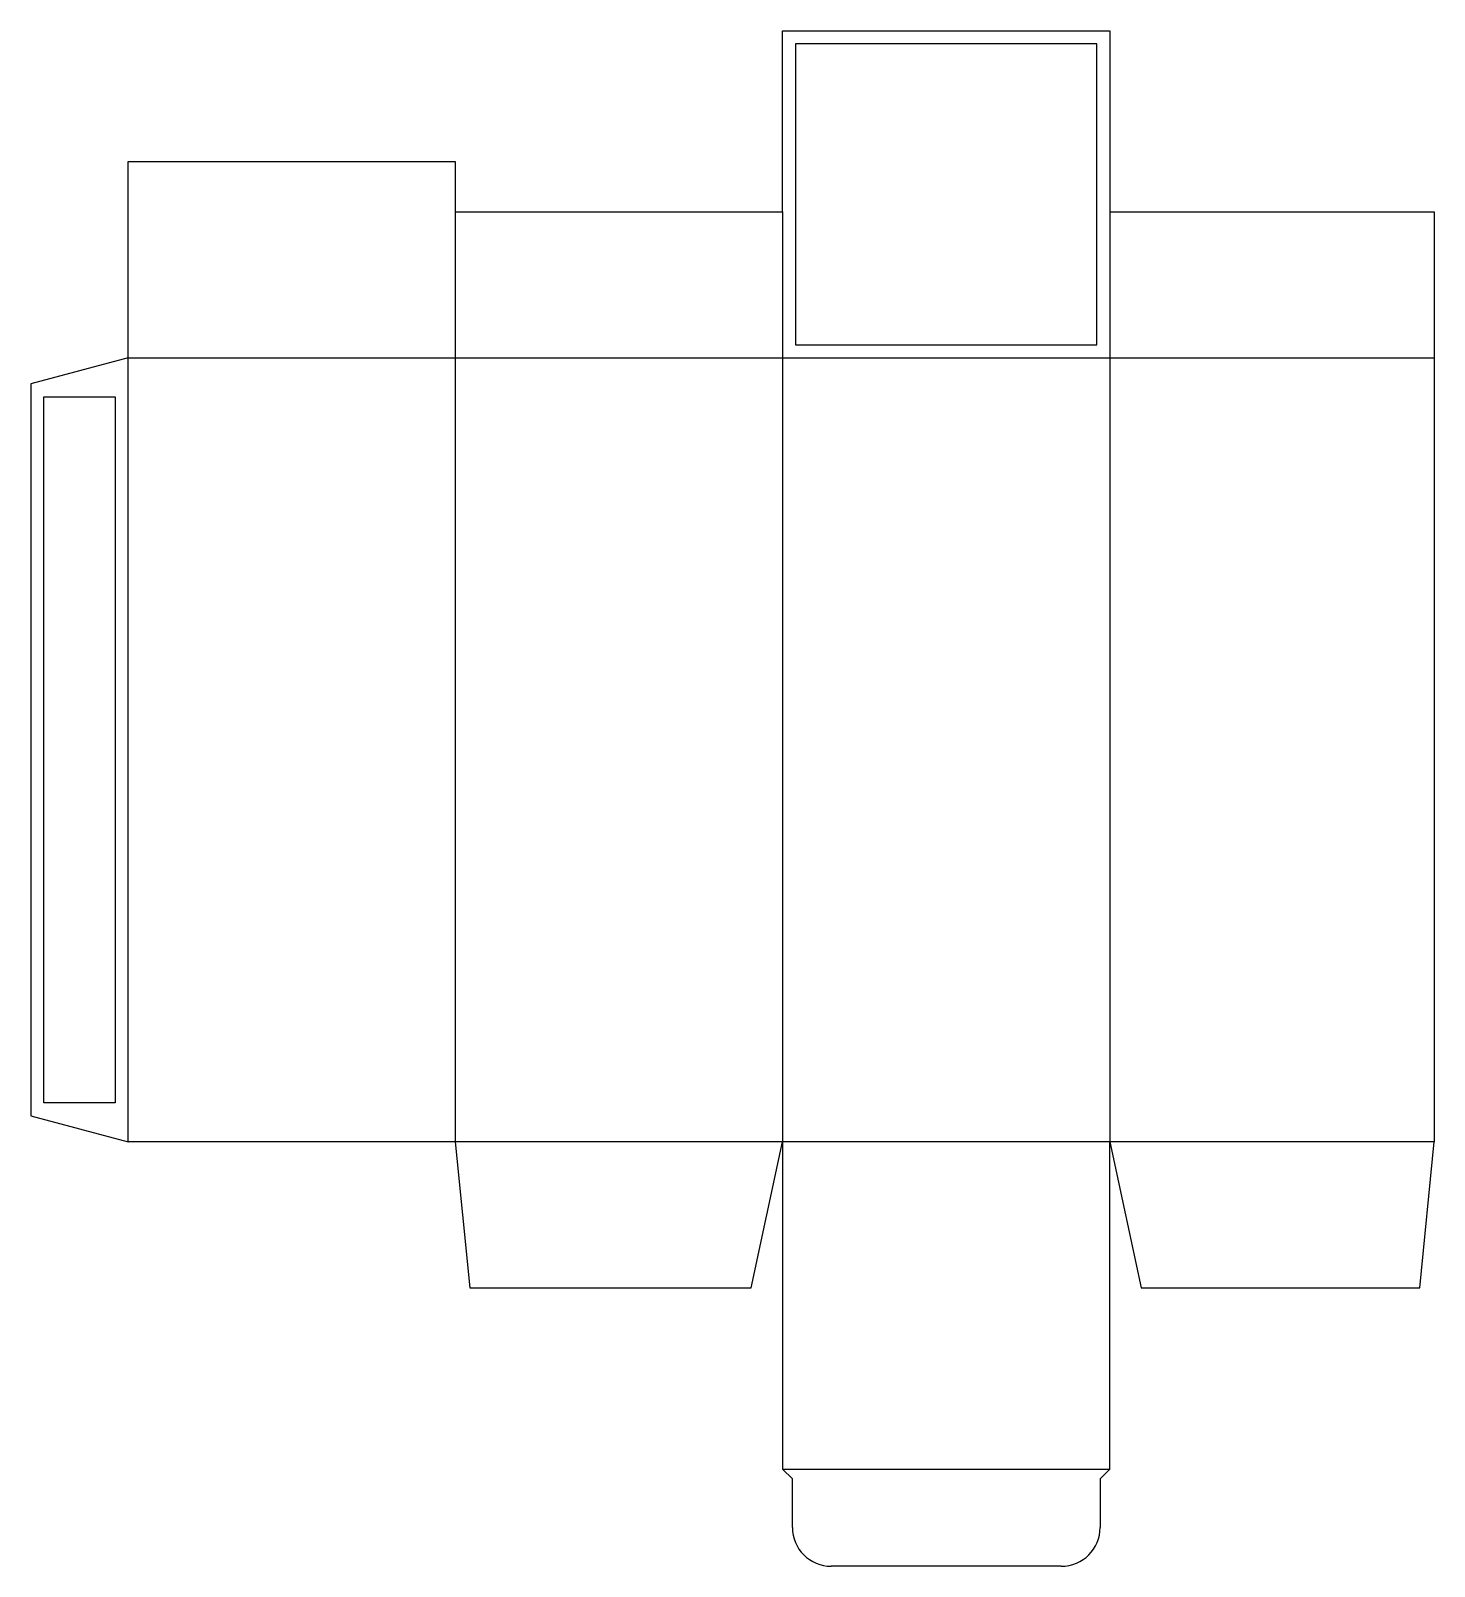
# Model space of a CAD drawing. Header units: millimetres. Extents: x 0 to 216, y 0 to 237.
import ezdxf

# ---------------------------------------------------------------- set-up
doc = ezdxf.new("R2010")
doc.units = ezdxf.units.MM
for name, color, linetype in [('CREASE', 5, 'CONTINUOUS'), ('CUT', 1, 'CONTINUOUS'), ('GLUE', 2, 'CONTINUOUS')]:
    doc.layers.add(name, color=color, linetype=linetype)

msp = doc.modelspace()

# ---------------------------------------------------------------- linework, layer by layer
at = {"layer": 'CREASE'}
for p, q in [((15, 65.45), (15, 186.35)), ((15, 186.35), (65.45, 186.35)), ((65.45, 186.35), (65.45, 65.45)), ((65.45, 186.35), (115.9, 186.35)), ((115.9, 186.35), (115.9, 65.45)), ((115.9, 186.35), (166.35, 186.35)), ((166.35, 186.35), (166.35, 65.45)), ((166.35, 186.35), (216.35, 186.35)), ((115.9, 65.45), (65.45, 65.45)), ((166.35, 65.45), (115.9, 65.45)), ((216.35, 65.45), (166.35, 65.45)), ((115.9, 15), (166.35, 15))]:
    msp.add_line(p, q, dxfattribs=at)
at = {"layer": 'CUT'}
for p, q in [((115.9, 208.85), (115.9, 236.8)), ((115.9, 236.8), (166.35, 236.8)), ((166.35, 236.8), (166.35, 208.85)), ((15, 186.35), (15, 216.62)), ((15, 216.62), (65.45, 216.62)), ((65.45, 216.62), (65.45, 208.85)), ((65.45, 208.85), (65.45, 186.35)), ((65.45, 208.85), (115.9, 208.85)), ((115.9, 208.85), (115.9, 186.35)), ((166.35, 208.85), (166.35, 186.35)), ((166.35, 208.85), (216.35, 208.85)), ((216.35, 208.85), (216.35, 186.35)), ((15, 186.35), (0, 182.331)), ((216.35, 186.35), (216.35, 65.45)), ((0, 182.331), (0, 69.469)), ((0, 69.469), (15, 65.45)), ((65.45, 65.45), (15, 65.45)), ((65.45, 65.45), (67.7, 42.95)), ((111.075, 42.95), (115.9, 65.45)), ((115.9, 65.45), (115.9, 15)), ((166.35, 15), (166.35, 65.45)), ((166.35, 65.45), (171.175, 42.95)), ((214.1, 42.95), (216.35, 65.45)), ((67.7, 42.95), (111.075, 42.95)), ((171.175, 42.95), (214.1, 42.95)), ((117.4, 13.5), (115.9, 15)), ((166.35, 15), (164.85, 13.5)), ((117.4, 6), (117.4, 13.5)), ((164.85, 13.5), (164.85, 6)), ((158.85, 0), (123.4, 0))]:
    msp.add_line(p, q, dxfattribs=at)
for centre, start, end in [((123.4, 6), 180, 270), ((158.85, 6), 270, 0)]:
    msp.add_arc(centre, 6, start, end, dxfattribs=at)
at = {"layer": 'GLUE'}
for p, q in [((164.35, 234.8), (117.9, 234.8)), ((117.9, 234.8), (117.9, 188.35)), ((164.35, 188.35), (164.35, 234.8)), ((117.9, 188.35), (164.35, 188.35)), ((2, 180.331), (13, 180.331)), ((2, 71.469), (2, 180.331)), ((13, 180.331), (13, 71.469)), ((13, 71.469), (2, 71.469))]:
    msp.add_line(p, q, dxfattribs=at)

doc.saveas('drawing.dxf')
